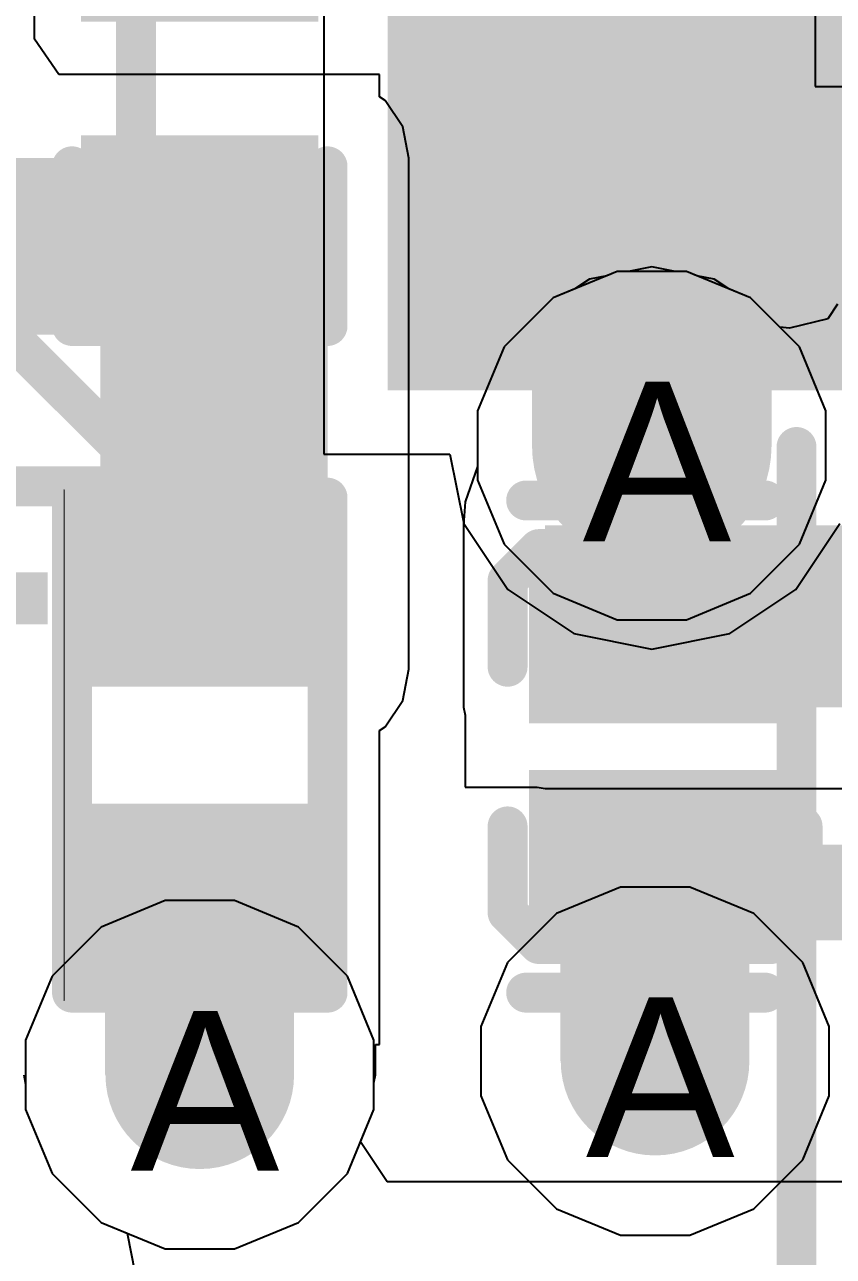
# Model space of a CAD drawing. Header units: inches. Extents: x 0 to 5271, y 0 to 5417.
# Drawn here: x 38.086 to 40.659, y 100.925 to 104.844 of the extents above; entities that cross this region are included whole.
import ezdxf

# ---------------------------------------------------------------- set-up
doc = ezdxf.new("R2010")
doc.units = ezdxf.units.IN
for name, color, linetype in [('Bottom Layer', 5, 'Continuous'), ('Bottom Overlay', 54, 'Continuous'), ('Bottom Paste', 16, 'Continuous'), ('Bottom Solder', 6, 'Continuous'), ('Drill Drawing', 1, 'Continuous'), ('L2_GND1', 16, 'Continuous'), ('L3_SIG1', 76, 'Continuous'), ('L4_PWR', 90, 'Continuous'), ('L5_GND2', 156, 'Continuous'), ('L6_SIG2', 130, 'Continuous'), ('L7_GND3', 216, 'Continuous'), ('Top Layer', 1, 'Continuous'), ('Top Overlay', 2, 'Continuous'), ('Top Paste', 8, 'Continuous'), ('Top Solder', 216, 'Continuous'), ('Via Holes', 16, 'Continuous')]:
    doc.layers.add(name, color=color, linetype=linetype)
doc.styles.add('Arial', font='', dxfattribs={"height": 0.2})
doc.styles.add('Arial_Bold', font='', dxfattribs={"height": 0.2})
doc.styles.get('Arial').set_extended_font_data('Arial')
doc.styles.get('Arial_Bold').set_extended_font_data('Arial', bold=True)

# ---------------------------------------------------------------- blocks, each defined once
blk = doc.blocks.new('PJ_332D_6A_4')
at = {"layer": 'Top Layer'}
blk.add_hatch(color=1, dxfattribs=at).paths.add_polyline_path([(-4.3999, 0.525), (-4.3999, 2.025), (-2.7999, 2.025), (-2.7999, 0.525)])
at = {"layer": 'Top Paste'}
blk.add_hatch(color=8, dxfattribs=at).paths.add_polyline_path([(-4.3999, 0.525), (-4.3999, 2.025), (-2.7999, 2.025), (-2.7999, 0.525)])
at = {"layer": 'Top Solder'}
blk.add_hatch(color=216, dxfattribs=at).paths.add_polyline_path([(-4.4507, 0.4742), (-4.4507, 2.0758), (-2.7491, 2.0758), (-2.7491, 0.4742)])
at = {"layer": 'Top Overlay'}
blk.add_lwpolyline([(-3.15, -3.2438, 0.127, 0.127, 0), (-3.15, 0.2939, 0.127, 0.127, 0)], format="xyseb", dxfattribs=at)
blk.add_lwpolyline([(-3.1818, 0.2939, 0.0635, 0.0635, 1), (-3.1183, 0.2939, 0.0635, 0.0635, 1)], format="xyseb", close=True, dxfattribs=at)
blk = doc.blocks.new('DFN1006_2L__B__D____________B_112')
at = {"layer": 'Bottom Layer'}
for points in [[(-0.525, 0.35), (-0.125, 0.35), (-0.125, -0.35), (-0.525, -0.35)], [(0.125, 0.35), (0.525, 0.35), (0.525, -0.35), (0.125, -0.35)]]:
    blk.add_hatch(color=5, dxfattribs=at).paths.add_polyline_path(points)
at = {"layer": 'Bottom Paste'}
for points in [[(-0.525, 0.35), (-0.125, 0.35), (-0.125, -0.35), (-0.525, -0.35)], [(0.125, 0.35), (0.525, 0.35), (0.525, -0.35), (0.125, -0.35)]]:
    blk.add_hatch(color=16, dxfattribs=at).paths.add_polyline_path(points)
at = {"layer": 'Bottom Solder'}
for points in [[(-0.5758, 0.4008), (-0.0742, 0.4008), (-0.0742, -0.4008), (-0.5758, -0.4008)], [(0.0742, 0.4008), (0.5758, 0.4008), (0.5758, -0.4008), (0.0742, -0.4008)]]:
    blk.add_hatch(color=6, dxfattribs=at).paths.add_polyline_path(points)
at = {"layer": 'Bottom Overlay'}
for points in [[(-0.5283, 0.4691, 0.127, 0.127, 0), (-0.6283, 0.3691, 0.127, 0.127, 0)], [(-0.5283, 0.4691, 0.127, 0.127, 0), (-0.254, 0.4691, 0.127, 0.127, 0)], [(0.254, 0.4691, 0.127, 0.127, 0), (0.5283, 0.4691, 0.127, 0.127, 0)], [(0.5283, 0.4691, 0.127, 0.127, 0), (0.6284, 0.3691, 0.127, 0.127, 0)], [(-0.783, 0.41, 0.127, 0.127, 0), (-0.783, -0.3501, 0.127, 0.127, 0)], [(0.7829, 0.41, 0.127, 0.127, 0), (0.7829, -0.3501, 0.127, 0.127, 0)], [(-0.6283, 0.3691, 0.127, 0.127, 0), (-0.6283, -0.3692, 0.127, 0.127, 0)], [(0.6284, 0.3691, 0.127, 0.127, 0), (0.6284, -0.3692, 0.127, 0.127, 0)], [(-0.6283, -0.3692, 0.127, 0.127, 0), (-0.5283, -0.4692, 0.127, 0.127, 0)], [(0.6284, -0.3692, 0.127, 0.127, 0), (0.5283, -0.4692, 0.127, 0.127, 0)], [(-0.5283, -0.4692, 0.127, 0.127, 0), (-0.4983, -0.4692, 0.127, 0.127, 0)], [(-0.4983, -0.4692, 0.127, 0.127, 0), (-0.254, -0.4692, 0.127, 0.127, 0)], [(0.254, -0.4692, 0.127, 0.127, 0), (0.4984, -0.4692, 0.127, 0.127, 0)], [(0.4984, -0.4692, 0.127, 0.127, 0), (0.5283, -0.4692, 0.127, 0.127, 0)]]:
    blk.add_lwpolyline(points, format="xyseb", dxfattribs=at)
for points in [[(-0.5601, 0.4691, 0.0635, 0.0635, 1), (-0.4966, 0.4691, 0.0635, 0.0635, 1)], [(-0.5601, 0.4691, 0.0635, 0.0635, 1), (-0.4966, 0.4691, 0.0635, 0.0635, 1)], [(-0.2857, 0.4691, 0.0635, 0.0635, 1), (-0.2222, 0.4691, 0.0635, 0.0635, 1)], [(0.2223, 0.4691, 0.0635, 0.0635, 1), (0.2858, 0.4691, 0.0635, 0.0635, 1)], [(0.4966, 0.4691, 0.0635, 0.0635, 1), (0.5601, 0.4691, 0.0635, 0.0635, 1)], [(0.4966, 0.4691, 0.0635, 0.0635, 1), (0.5601, 0.4691, 0.0635, 0.0635, 1)], [(-0.8147, 0.41, 0.0635, 0.0635, 1), (-0.7512, 0.41, 0.0635, 0.0635, 1)], [(0.7512, 0.41, 0.0635, 0.0635, 1), (0.8147, 0.41, 0.0635, 0.0635, 1)], [(-0.6601, 0.3691, 0.0635, 0.0635, 1), (-0.5966, 0.3691, 0.0635, 0.0635, 1)], [(-0.6601, 0.3691, 0.0635, 0.0635, 1), (-0.5966, 0.3691, 0.0635, 0.0635, 1)], [(0.5966, 0.3691, 0.0635, 0.0635, 1), (0.6601, 0.3691, 0.0635, 0.0635, 1)], [(0.5966, 0.3691, 0.0635, 0.0635, 1), (0.6601, 0.3691, 0.0635, 0.0635, 1)], [(-0.8147, -0.3501, 0.0635, 0.0635, 1), (-0.7512, -0.3501, 0.0635, 0.0635, 1)], [(-0.6601, -0.3692, 0.0635, 0.0635, 1), (-0.5966, -0.3692, 0.0635, 0.0635, 1)], [(-0.6601, -0.3692, 0.0635, 0.0635, 1), (-0.5966, -0.3692, 0.0635, 0.0635, 1)], [(0.5966, -0.3692, 0.0635, 0.0635, 1), (0.6601, -0.3692, 0.0635, 0.0635, 1)], [(0.5966, -0.3692, 0.0635, 0.0635, 1), (0.6601, -0.3692, 0.0635, 0.0635, 1)], [(0.7512, -0.3501, 0.0635, 0.0635, 1), (0.8147, -0.3501, 0.0635, 0.0635, 1)], [(-0.5601, -0.4692, 0.0635, 0.0635, 1), (-0.4966, -0.4692, 0.0635, 0.0635, 1)], [(-0.5601, -0.4692, 0.0635, 0.0635, 1), (-0.4966, -0.4692, 0.0635, 0.0635, 1)], [(-0.5301, -0.4692, 0.0635, 0.0635, 1), (-0.4666, -0.4692, 0.0635, 0.0635, 1)], [(-0.5301, -0.4692, 0.0635, 0.0635, 1), (-0.4666, -0.4692, 0.0635, 0.0635, 1)], [(-0.2857, -0.4692, 0.0635, 0.0635, 1), (-0.2222, -0.4692, 0.0635, 0.0635, 1)], [(0.2223, -0.4692, 0.0635, 0.0635, 1), (0.2858, -0.4692, 0.0635, 0.0635, 1)], [(0.4666, -0.4692, 0.0635, 0.0635, 1), (0.5301, -0.4692, 0.0635, 0.0635, 1)], [(0.4666, -0.4692, 0.0635, 0.0635, 1), (0.5301, -0.4692, 0.0635, 0.0635, 1)], [(0.4966, -0.4692, 0.0635, 0.0635, 1), (0.5601, -0.4692, 0.0635, 0.0635, 1)], [(0.4966, -0.4692, 0.0635, 0.0635, 1), (0.5601, -0.4692, 0.0635, 0.0635, 1)]]:
    blk.add_lwpolyline(points, format="xyseb", close=True, dxfattribs=at)
blk = doc.blocks.new('DFN1006_2L__B__D____________B_113')
at = {"layer": 'Bottom Layer'}
for points in [[(-0.525, 0.35), (-0.125, 0.35), (-0.125, -0.35), (-0.525, -0.35)], [(0.125, 0.35), (0.525, 0.35), (0.525, -0.35), (0.125, -0.35)]]:
    blk.add_hatch(color=5, dxfattribs=at).paths.add_polyline_path(points)
at = {"layer": 'Bottom Paste'}
for points in [[(-0.525, 0.35), (-0.125, 0.35), (-0.125, -0.35), (-0.525, -0.35)], [(0.125, 0.35), (0.525, 0.35), (0.525, -0.35), (0.125, -0.35)]]:
    blk.add_hatch(color=16, dxfattribs=at).paths.add_polyline_path(points)
at = {"layer": 'Bottom Solder'}
for points in [[(-0.5758, 0.4008), (-0.0742, 0.4008), (-0.0742, -0.4008), (-0.5758, -0.4008)], [(0.0742, 0.4008), (0.5758, 0.4008), (0.5758, -0.4008), (0.0742, -0.4008)]]:
    blk.add_hatch(color=6, dxfattribs=at).paths.add_polyline_path(points)
at = {"layer": 'Bottom Overlay'}
for points in [[(-0.5283, 0.4691, 0.127, 0.127, 0), (-0.6284, 0.3691, 0.127, 0.127, 0)], [(-0.5283, 0.4691, 0.127, 0.127, 0), (-0.254, 0.4691, 0.127, 0.127, 0)], [(0.254, 0.4691, 0.127, 0.127, 0), (0.5283, 0.4691, 0.127, 0.127, 0)], [(0.5283, 0.4691, 0.127, 0.127, 0), (0.6283, 0.3691, 0.127, 0.127, 0)], [(-0.7829, 0.41, 0.127, 0.127, 0), (-0.7829, -0.3501, 0.127, 0.127, 0)], [(0.783, 0.41, 0.127, 0.127, 0), (0.783, -0.3501, 0.127, 0.127, 0)], [(-0.6284, 0.3691, 0.127, 0.127, 0), (-0.6284, -0.3692, 0.127, 0.127, 0)], [(0.6283, 0.3691, 0.127, 0.127, 0), (0.6283, -0.3692, 0.127, 0.127, 0)], [(-0.6284, -0.3692, 0.127, 0.127, 0), (-0.5283, -0.4692, 0.127, 0.127, 0)], [(0.6283, -0.3692, 0.127, 0.127, 0), (0.5283, -0.4692, 0.127, 0.127, 0)], [(-0.5283, -0.4692, 0.127, 0.127, 0), (-0.4984, -0.4692, 0.127, 0.127, 0)], [(-0.4984, -0.4692, 0.127, 0.127, 0), (-0.254, -0.4692, 0.127, 0.127, 0)], [(0.254, -0.4692, 0.127, 0.127, 0), (0.4983, -0.4692, 0.127, 0.127, 0)], [(0.4983, -0.4692, 0.127, 0.127, 0), (0.5283, -0.4692, 0.127, 0.127, 0)]]:
    blk.add_lwpolyline(points, format="xyseb", dxfattribs=at)
for points in [[(-0.5601, 0.4691, 0.0635, 0.0635, 1), (-0.4966, 0.4691, 0.0635, 0.0635, 1)], [(-0.5601, 0.4691, 0.0635, 0.0635, 1), (-0.4966, 0.4691, 0.0635, 0.0635, 1)], [(-0.2858, 0.4691, 0.0635, 0.0635, 1), (-0.2223, 0.4691, 0.0635, 0.0635, 1)], [(0.2222, 0.4691, 0.0635, 0.0635, 1), (0.2857, 0.4691, 0.0635, 0.0635, 1)], [(0.4965, 0.4691, 0.0635, 0.0635, 1), (0.56, 0.4691, 0.0635, 0.0635, 1)], [(0.4965, 0.4691, 0.0635, 0.0635, 1), (0.56, 0.4691, 0.0635, 0.0635, 1)], [(-0.8147, 0.41, 0.0635, 0.0635, 1), (-0.7512, 0.41, 0.0635, 0.0635, 1)], [(0.7512, 0.41, 0.0635, 0.0635, 1), (0.8147, 0.41, 0.0635, 0.0635, 1)], [(-0.6601, 0.3691, 0.0635, 0.0635, 1), (-0.5966, 0.3691, 0.0635, 0.0635, 1)], [(-0.6601, 0.3691, 0.0635, 0.0635, 1), (-0.5966, 0.3691, 0.0635, 0.0635, 1)], [(0.5966, 0.3691, 0.0635, 0.0635, 1), (0.6601, 0.3691, 0.0635, 0.0635, 1)], [(0.5966, 0.3691, 0.0635, 0.0635, 1), (0.6601, 0.3691, 0.0635, 0.0635, 1)], [(-0.8147, -0.3501, 0.0635, 0.0635, 1), (-0.7512, -0.3501, 0.0635, 0.0635, 1)], [(-0.6601, -0.3692, 0.0635, 0.0635, 1), (-0.5966, -0.3692, 0.0635, 0.0635, 1)], [(-0.6601, -0.3692, 0.0635, 0.0635, 1), (-0.5966, -0.3692, 0.0635, 0.0635, 1)], [(0.5966, -0.3692, 0.0635, 0.0635, 1), (0.6601, -0.3692, 0.0635, 0.0635, 1)], [(0.5966, -0.3692, 0.0635, 0.0635, 1), (0.6601, -0.3692, 0.0635, 0.0635, 1)], [(0.7512, -0.3501, 0.0635, 0.0635, 1), (0.8147, -0.3501, 0.0635, 0.0635, 1)], [(-0.5601, -0.4692, 0.0635, 0.0635, 1), (-0.4966, -0.4692, 0.0635, 0.0635, 1)], [(-0.5601, -0.4692, 0.0635, 0.0635, 1), (-0.4966, -0.4692, 0.0635, 0.0635, 1)], [(-0.5301, -0.4692, 0.0635, 0.0635, 1), (-0.4666, -0.4692, 0.0635, 0.0635, 1)], [(-0.5301, -0.4692, 0.0635, 0.0635, 1), (-0.4666, -0.4692, 0.0635, 0.0635, 1)], [(-0.2858, -0.4692, 0.0635, 0.0635, 1), (-0.2223, -0.4692, 0.0635, 0.0635, 1)], [(0.2222, -0.4692, 0.0635, 0.0635, 1), (0.2857, -0.4692, 0.0635, 0.0635, 1)], [(0.4666, -0.4692, 0.0635, 0.0635, 1), (0.5301, -0.4692, 0.0635, 0.0635, 1)], [(0.4666, -0.4692, 0.0635, 0.0635, 1), (0.5301, -0.4692, 0.0635, 0.0635, 1)], [(0.4965, -0.4692, 0.0635, 0.0635, 1), (0.56, -0.4692, 0.0635, 0.0635, 1)], [(0.4965, -0.4692, 0.0635, 0.0635, 1), (0.56, -0.4692, 0.0635, 0.0635, 1)]]:
    blk.add_lwpolyline(points, format="xyseb", close=True, dxfattribs=at)
blk = doc.blocks.new('XH_2A_Y_291')
at = {"layer": 'Top Overlay'}
for points in [[(-2.4384, 3.3528, 0.127, 0.127, 0), (-2.4384, -2.4473, 0.127, 0.127, 0)], [(5.0617, 3.3528, 0.127, 0.127, 0), (-2.4384, 3.3528, 0.127, 0.127, 0)], [(-2.413, 3.3274, 0.127, 0.127, 0), (-2.413, 3.2512, 0.127, 0.127, 0)], [(-1.8034, 2.6416, 0.127, 0.127, 0), (-2.413, 3.2512, 0.127, 0.127, 0)]]:
    blk.add_lwpolyline(points, format="xyseb", dxfattribs=at)
for points in [[(-2.4702, 3.3528, 0.0635, 0.0635, 1), (-2.4067, 3.3528, 0.0635, 0.0635, 1)], [(-2.4702, 3.3528, 0.0635, 0.0635, 1), (-2.4067, 3.3528, 0.0635, 0.0635, 1)], [(-2.4448, 3.3274, 0.0635, 0.0635, 1), (-2.3813, 3.3274, 0.0635, 0.0635, 1)], [(-2.4448, 3.2512, 0.0635, 0.0635, 1), (-2.3813, 3.2512, 0.0635, 0.0635, 1)], [(-2.4448, 3.2512, 0.0635, 0.0635, 1), (-2.3813, 3.2512, 0.0635, 0.0635, 1)]]:
    blk.add_lwpolyline(points, format="xyseb", close=True, dxfattribs=at)
blk = doc.blocks.new('RES_0402_B_429')
at = {"layer": 'Bottom Layer'}
for points in [[(-0.2413, 0.3175), (-0.2413, -0.3175), (-0.6985, -0.3175), (-0.6985, 0.3175)], [(0.6985, 0.3175), (0.6985, -0.3175), (0.2413, -0.3175), (0.2413, 0.3175)]]:
    blk.add_hatch(color=5, dxfattribs=at).paths.add_polyline_path(points)
at = {"layer": 'Bottom Paste'}
for points in [[(-0.2413, 0.3175), (-0.2413, -0.3175), (-0.6985, -0.3175), (-0.6985, 0.3175)], [(0.6985, 0.3175), (0.6985, -0.3175), (0.2413, -0.3175), (0.2413, 0.3175)]]:
    blk.add_hatch(color=16, dxfattribs=at).paths.add_polyline_path(points)
at = {"layer": 'Bottom Solder'}
for points in [[(-0.1863, 0.3725), (-0.1863, -0.3725), (-0.7535, -0.3725), (-0.7535, 0.3725)], [(0.7535, 0.3725), (0.7535, -0.3725), (0.1863, -0.3725), (0.1863, 0.3725)]]:
    blk.add_hatch(color=6, dxfattribs=at).paths.add_polyline_path(points)
at = {"layer": 'Bottom Overlay'}
for points in [[(-0.7874, 0.4064, 0.127, 0.127, 0), (-0.7874, -0.4064, 0.127, 0.127, 0)], [(-0.7874, 0.4064, 0.127, 0.127, 0), (0.7874, 0.4064, 0.127, 0.127, 0)], [(-0.8128, 0.4318, 0.00323, 0.00323, 0), (0.8128, 0.4318, 0.00323, 0.00323, 0)], [(0.7874, 0.4064, 0.127, 0.127, 0), (0.7874, -0.4064, 0.127, 0.127, 0)], [(-0.7874, -0.4064, 0.127, 0.127, 0), (0.7874, -0.4064, 0.127, 0.127, 0)]]:
    blk.add_lwpolyline(points, format="xyseb", dxfattribs=at)
for points in [[(-0.8192, 0.4064, 0.0635, 0.0635, 1), (-0.7557, 0.4064, 0.0635, 0.0635, 1)], [(-0.8192, 0.4064, 0.0635, 0.0635, 1), (-0.7557, 0.4064, 0.0635, 0.0635, 1)], [(-0.8136, 0.4318, 0.00161, 0.00161, 1), (-0.812, 0.4318, 0.00161, 0.00161, 1)], [(0.7556, 0.4064, 0.0635, 0.0635, 1), (0.8191, 0.4064, 0.0635, 0.0635, 1)], [(0.7556, 0.4064, 0.0635, 0.0635, 1), (0.8191, 0.4064, 0.0635, 0.0635, 1)], [(0.812, 0.4318, 0.00161, 0.00161, 1), (0.8136, 0.4318, 0.00161, 0.00161, 1)], [(-0.8192, -0.4064, 0.0635, 0.0635, 1), (-0.7557, -0.4064, 0.0635, 0.0635, 1)], [(-0.8192, -0.4064, 0.0635, 0.0635, 1), (-0.7557, -0.4064, 0.0635, 0.0635, 1)], [(0.7556, -0.4064, 0.0635, 0.0635, 1), (0.8191, -0.4064, 0.0635, 0.0635, 1)], [(0.7556, -0.4064, 0.0635, 0.0635, 1), (0.8191, -0.4064, 0.0635, 0.0635, 1)]]:
    blk.add_lwpolyline(points, format="xyseb", close=True, dxfattribs=at)
blk = doc.blocks.new('CAP_0402_B_565')
at = {"layer": 'Bottom Layer'}
for points in [[(-0.2414, 0.3175), (-0.2414, -0.3175), (-0.6986, -0.3175), (-0.6986, 0.3175)], [(0.6984, 0.3175), (0.6984, -0.3175), (0.2412, -0.3175), (0.2412, 0.3175)]]:
    blk.add_hatch(color=5, dxfattribs=at).paths.add_polyline_path(points)
at = {"layer": 'Bottom Paste'}
for points in [[(-0.2414, 0.3175), (-0.2414, -0.3175), (-0.6986, -0.3175), (-0.6986, 0.3175)], [(0.6984, 0.3175), (0.6984, -0.3175), (0.2412, -0.3175), (0.2412, 0.3175)]]:
    blk.add_hatch(color=16, dxfattribs=at).paths.add_polyline_path(points)
at = {"layer": 'Bottom Solder'}
for points in [[(-0.1814, 0.3775), (-0.1814, -0.3775), (-0.7586, -0.3775), (-0.7586, 0.3775)], [(0.7584, 0.3775), (0.7584, -0.3775), (0.1812, -0.3775), (0.1812, 0.3775)]]:
    blk.add_hatch(color=6, dxfattribs=at).paths.add_polyline_path(points)
at = {"layer": 'Bottom Overlay'}
for points in [[(-0.7875, -0.4064, 0.127, 0.127, 0), (-0.7875, 0.4064, 0.127, 0.127, 0)], [(-0.2795, 0.4064, 0.127, 0.127, 0), (-0.7875, 0.4064, 0.127, 0.127, 0)], [(0.7873, 0.4064, 0.127, 0.127, 0), (0.2793, 0.4064, 0.127, 0.127, 0)], [(0.7873, -0.4064, 0.127, 0.127, 0), (0.7873, 0.4064, 0.127, 0.127, 0)], [(-0.2795, -0.4064, 0.127, 0.127, 0), (-0.7875, -0.4064, 0.127, 0.127, 0)], [(0.7873, -0.4064, 0.127, 0.127, 0), (0.2793, -0.4064, 0.127, 0.127, 0)]]:
    blk.add_lwpolyline(points, format="xyseb", dxfattribs=at)
for points in [[(-0.8192, 0.4064, 0.0635, 0.0635, 1), (-0.7557, 0.4064, 0.0635, 0.0635, 1)], [(-0.8192, 0.4064, 0.0635, 0.0635, 1), (-0.7557, 0.4064, 0.0635, 0.0635, 1)], [(-0.3112, 0.4064, 0.0635, 0.0635, 1), (-0.2477, 0.4064, 0.0635, 0.0635, 1)], [(0.2476, 0.4064, 0.0635, 0.0635, 1), (0.3111, 0.4064, 0.0635, 0.0635, 1)], [(0.7556, 0.4064, 0.0635, 0.0635, 1), (0.8191, 0.4064, 0.0635, 0.0635, 1)], [(0.7556, 0.4064, 0.0635, 0.0635, 1), (0.8191, 0.4064, 0.0635, 0.0635, 1)], [(-0.8192, -0.4064, 0.0635, 0.0635, 1), (-0.7557, -0.4064, 0.0635, 0.0635, 1)], [(-0.8192, -0.4064, 0.0635, 0.0635, 1), (-0.7557, -0.4064, 0.0635, 0.0635, 1)], [(-0.3112, -0.4064, 0.0635, 0.0635, 1), (-0.2477, -0.4064, 0.0635, 0.0635, 1)], [(0.2476, -0.4064, 0.0635, 0.0635, 1), (0.3111, -0.4064, 0.0635, 0.0635, 1)], [(0.7556, -0.4064, 0.0635, 0.0635, 1), (0.8191, -0.4064, 0.0635, 0.0635, 1)], [(0.7556, -0.4064, 0.0635, 0.0635, 1), (0.8191, -0.4064, 0.0635, 0.0635, 1)]]:
    blk.add_lwpolyline(points, format="xyseb", close=True, dxfattribs=at)

msp = doc.modelspace()

# ---------------------------------------------------------------- hatches: boundary and pattern name
at = {"layer": 'Bottom Layer'}
for points in [[(39.0498, 104.4197), (37.2237, 104.4197), (37.2237, 103.8581), (39.0498, 103.8581)], [(39.0498, 102.7931), (39.0498, 104.4196), (38.3272, 104.4196), (38.3272, 102.7931)], [(39.7416, 102.6724), (41.6136, 102.6724), (41.6136, 103.2517), (39.7416, 103.2517)], [(40.3916, 102.2224), (39.7906, 102.2224), (39.7906, 101.5464), (40.3916, 101.5464)], [(38.9434, 102.1791), (38.3423, 102.1791), (38.3423, 101.5031), (38.9434, 101.5031)]]:
    msp.add_hatch(color=5, dxfattribs=at).paths.add_polyline_path(points)
h = msp.add_hatch(color=5, dxfattribs=at)
edge = h.paths.add_edge_path()
edge.add_arc((40.0812, 103.505), 0.3, 0, 360)
h = msp.add_hatch(color=5, dxfattribs=at)
edge = h.paths.add_edge_path()
edge.add_arc((40.0916, 101.5464), 0.3, 0, 360)
h = msp.add_hatch(color=5, dxfattribs=at)
edge = h.paths.add_edge_path()
edge.add_arc((38.6434, 101.5031), 0.3, 0, 360)
at = {"layer": 'L2_GND1'}
h = msp.add_hatch(color=16, dxfattribs=at)
edge = h.paths.add_edge_path()
edge.add_arc((40.0812, 103.505), 0.3, 0, 360)
h = msp.add_hatch(color=16, dxfattribs=at)
edge = h.paths.add_edge_path()
edge.add_arc((40.0916, 101.5464), 0.3, 0, 360)
h = msp.add_hatch(color=16, dxfattribs=at)
edge = h.paths.add_edge_path()
edge.add_arc((38.6434, 101.5031), 0.3, 0, 360)
at = {"layer": 'L3_SIG1'}
h = msp.add_hatch(color=76, dxfattribs=at)
edge = h.paths.add_edge_path()
edge.add_arc((40.0812, 103.505), 0.3, 0, 360)
h = msp.add_hatch(color=76, dxfattribs=at)
edge = h.paths.add_edge_path()
edge.add_arc((40.0916, 101.5464), 0.3, 0, 360)
h = msp.add_hatch(color=76, dxfattribs=at)
edge = h.paths.add_edge_path()
edge.add_arc((38.6434, 101.5031), 0.3, 0, 360)
at = {"layer": 'L4_PWR'}
h = msp.add_hatch(color=90, dxfattribs=at)
edge = h.paths.add_edge_path()
edge.add_arc((40.0812, 103.505), 0.3, 0, 360)
h = msp.add_hatch(color=90, dxfattribs=at)
edge = h.paths.add_edge_path()
edge.add_arc((40.0916, 101.5464), 0.3, 0, 360)
h = msp.add_hatch(color=90, dxfattribs=at)
edge = h.paths.add_edge_path()
edge.add_arc((38.6434, 101.5031), 0.3, 0, 360)
at = {"layer": 'L5_GND2'}
h = msp.add_hatch(color=156, dxfattribs=at)
edge = h.paths.add_edge_path()
edge.add_arc((40.0812, 103.505), 0.3, 0, 360)
h = msp.add_hatch(color=156, dxfattribs=at)
edge = h.paths.add_edge_path()
edge.add_arc((40.0916, 101.5464), 0.3, 0, 360)
h = msp.add_hatch(color=156, dxfattribs=at)
edge = h.paths.add_edge_path()
edge.add_arc((38.6434, 101.5031), 0.3, 0, 360)
at = {"layer": 'L6_SIG2'}
h = msp.add_hatch(color=130, dxfattribs=at)
edge = h.paths.add_edge_path()
edge.add_arc((40.0812, 103.505), 0.3, 0, 360)
h = msp.add_hatch(color=130, dxfattribs=at)
edge = h.paths.add_edge_path()
edge.add_arc((40.0916, 101.5464), 0.3, 0, 360)
h = msp.add_hatch(color=130, dxfattribs=at)
edge = h.paths.add_edge_path()
edge.add_arc((38.6434, 101.5031), 0.3, 0, 360)
at = {"layer": 'L7_GND3'}
h = msp.add_hatch(color=216, dxfattribs=at)
edge = h.paths.add_edge_path()
edge.add_arc((40.0812, 103.505), 0.3, 0, 360)
h = msp.add_hatch(color=216, dxfattribs=at)
edge = h.paths.add_edge_path()
edge.add_arc((40.0916, 101.5464), 0.3, 0, 360)
h = msp.add_hatch(color=216, dxfattribs=at)
edge = h.paths.add_edge_path()
edge.add_arc((38.6434, 101.5031), 0.3, 0, 360)
at = {"layer": 'Top Layer'}
h = msp.add_hatch(color=1, dxfattribs=at)
edge = h.paths.add_edge_path()
edge.add_arc((40.0812, 103.505), 0.3, 0, 360)
h = msp.add_hatch(color=1, dxfattribs=at)
edge = h.paths.add_edge_path()
edge.add_arc((40.0916, 101.5464), 0.3, 0, 360)
h = msp.add_hatch(color=1, dxfattribs=at)
edge = h.paths.add_edge_path()
edge.add_arc((38.6434, 101.5031), 0.3, 0, 360)
at = {"layer": 'Via Holes'}
h = msp.add_hatch(color=7, dxfattribs=at)
edge = h.paths.add_edge_path()
edge.add_arc((40.0812, 103.505), 0.15, 0, 360)
h = msp.add_hatch(color=7, dxfattribs=at)
edge = h.paths.add_edge_path()
edge.add_arc((40.0916, 101.5464), 0.15, 0, 360)
h = msp.add_hatch(color=7, dxfattribs=at)
edge = h.paths.add_edge_path()
edge.add_arc((38.6434, 101.5031), 0.15, 0, 360)

# ---------------------------------------------------------------- linework, layer by layer
at = {"layer": 'Bottom Layer'}
for p, q in [((40.601, 105.4666), (40.601, 104.6475)), ((38.1177, 104.7979), (38.1177, 105.3595)), ((38.1955, 104.6856), (38.1177, 104.7979)), ((39.2149, 104.6856), (38.1955, 104.6856)), ((39.2149, 104.6148), (39.2149, 104.6856)), ((40.601, 104.6475), (41.744, 104.6475)), ((39.2329, 104.6028), (39.2149, 104.6148)), ((39.289, 104.5187), (39.2329, 104.6028)), ((39.2329, 104.6028), (39.2329, 104.6028)), ((39.2329, 104.6028), (39.2329, 104.6028)), ((39.3088, 104.4196), (39.289, 104.5187)), ((39.3088, 102.7931), (39.3088, 104.4196)), ((39.971, 104.059), (39.9377, 104.0452)), ((40.007, 104.059), (39.971, 104.059)), ((40.0812, 104.0738), (40.007, 104.059)), ((40.1554, 104.059), (40.0812, 104.0738)), ((40.1914, 104.059), (40.1554, 104.059)), ((40.2247, 104.0452), (40.1914, 104.059)), ((39.883, 104.0343), (39.8366, 104.0033)), ((39.9377, 104.0452), (39.883, 104.0343)), ((40.2794, 104.0343), (40.2247, 104.0452)), ((40.3258, 104.0033), (40.2794, 104.0343)), ((39.7674, 103.9747), (39.6115, 103.8188)), ((39.8366, 104.0033), (39.7674, 103.9747)), ((40.395, 103.9747), (40.3258, 104.0033)), ((40.4884, 103.8813), (40.395, 103.9747)), ((40.6719, 103.9547), (40.6408, 103.9082)), ((40.6408, 103.9082), (40.5196, 103.8787)), ((40.5196, 103.8787), (40.4884, 103.8813)), ((39.6115, 103.8188), (39.5272, 103.6152)), ((39.5272, 103.6152), (39.5272, 103.438)), ((39.5272, 103.438), (39.4876, 103.3264)), ((39.4876, 103.3264), (39.4826, 103.2517)), ((39.4826, 103.2517), (39.4826, 103.2015)), ((39.4826, 103.2015), (39.4826, 102.6724)), ((39.289, 102.694), (39.3088, 102.7931)), ((39.2329, 102.61), (39.289, 102.694)), ((39.4826, 102.6724), (39.4876, 102.6474)), ((39.4876, 102.6474), (39.4876, 102.4184)), ((39.2149, 102.598), (39.2329, 102.61)), ((39.2149, 101.5993), (39.2149, 102.598)), ((39.4876, 102.4184), (39.7166, 102.4184)), ((39.7166, 102.4184), (39.7416, 102.4134)), ((39.7416, 102.4134), (41.6136, 102.4134)), ((39.2024, 101.5031), (39.2024, 101.5993)), ((39.2024, 101.5993), (39.2149, 101.5993)), ((38.0833, 101.5031), (38.0894, 101.4728)), ((38.0894, 101.4728), (38.0894, 101.3929)), ((39.1974, 101.4779), (39.2024, 101.5031)), ((39.1974, 101.3929), (39.1974, 101.4779)), ((38.0894, 101.3929), (38.1737, 101.1893)), ((39.1545, 101.2895), (39.1974, 101.3929)), ((39.2394, 101.1625), (39.1545, 101.2895)), ((38.1737, 101.1893), (38.3295, 101.0334)), ((41.8797, 101.1625), (39.2394, 101.1625)), ((38.3295, 101.0334), (38.412, 100.9993)), ((38.412, 100.9993), (38.4368, 100.8747))]:
    msp.add_line(p, q, dxfattribs=at)
for points in [[(40.0812, 103.5558, 0.508, 0.508, 0), (40.0864, 103.5506, 0.508, 0.508, 0)], [(40.0864, 102.9792, 0.508, 0.508, 0), (40.0864, 103.5506, 0.508, 0.508, 0)], [(40.0916, 102.2224, 0.3048, 0.3048, 0), (40.2416, 102.2224, 0.3048, 0.3048, 0)], [(40.2416, 102.2224, 0.3048, 0.3048, 0), (40.3807, 102.0833, 0.3048, 0.3048, 0)], [(38.6434, 102.1791, 0.2032, 0.2032, 0), (38.7323, 102.1791, 0.2032, 0.2032, 0)], [(40.3807, 102.0833, 0.3048, 0.3048, 0), (41.1725, 102.0833, 0.3048, 0.3048, 0)]]:
    msp.add_lwpolyline(points, format="xyseb", dxfattribs=at)
for points in [[(39.9542, 103.5558, 0.254, 0.254, 1), (40.2082, 103.5558, 0.254, 0.254, 1)], [(39.9594, 103.5506, 0.254, 0.254, 1), (40.2134, 103.5506, 0.254, 0.254, 1)], [(39.9594, 103.5506, 0.254, 0.254, 1), (40.2134, 103.5506, 0.254, 0.254, 1)], [(39.9594, 102.9792, 0.254, 0.254, 1), (40.2134, 102.9792, 0.254, 0.254, 1)], [(40.0154, 102.2224, 0.1524, 0.1524, 1), (40.1678, 102.2224, 0.1524, 0.1524, 1)], [(40.1654, 102.2224, 0.1524, 0.1524, 1), (40.3178, 102.2224, 0.1524, 0.1524, 1)], [(40.1654, 102.2224, 0.1524, 0.1524, 1), (40.3178, 102.2224, 0.1524, 0.1524, 1)], [(38.5926, 102.1791, 0.1016, 0.1016, 1), (38.6942, 102.1791, 0.1016, 0.1016, 1)], [(38.6815, 102.1791, 0.1016, 0.1016, 1), (38.7831, 102.1791, 0.1016, 0.1016, 1)], [(40.3045, 102.0833, 0.1524, 0.1524, 1), (40.4569, 102.0833, 0.1524, 0.1524, 1)], [(40.3045, 102.0833, 0.1524, 0.1524, 1), (40.4569, 102.0833, 0.1524, 0.1524, 1)]]:
    msp.add_lwpolyline(points, format="xyseb", close=True, dxfattribs=at)
at = {"layer": 'L2_GND1'}
for p, q in [((39.971, 104.059), (39.7674, 103.9747)), ((40.1914, 104.059), (39.971, 104.059)), ((40.395, 103.9747), (40.1914, 104.059)), ((39.7674, 103.9747), (39.6115, 103.8188)), ((40.5509, 103.8188), (40.395, 103.9747)), ((39.6115, 103.8188), (39.5272, 103.6152)), ((40.6352, 103.6152), (40.5509, 103.8188)), ((39.5272, 103.6152), (39.5272, 103.3948)), ((40.6352, 103.3948), (40.6352, 103.6152)), ((39.5272, 103.3948), (39.6115, 103.1912)), ((40.5509, 103.1912), (40.6352, 103.3948)), ((39.6115, 103.1912), (39.7674, 103.0353)), ((40.395, 103.0353), (40.5509, 103.1912)), ((39.7674, 103.0353), (39.971, 102.951)), ((40.1914, 102.951), (40.395, 103.0353)), ((39.971, 102.951), (40.1914, 102.951)), ((39.9814, 102.1004), (39.7778, 102.0161)), ((40.2018, 102.1004), (39.9814, 102.1004)), ((40.4054, 102.0161), (40.2018, 102.1004)), ((38.5332, 102.0571), (38.3295, 101.9727)), ((38.7535, 102.0571), (38.5332, 102.0571)), ((38.9572, 101.9727), (38.7535, 102.0571)), ((39.7778, 102.0161), (39.622, 101.8602)), ((40.5613, 101.8602), (40.4054, 102.0161)), ((38.3295, 101.9727), (38.1737, 101.8169)), ((39.113, 101.8169), (38.9572, 101.9727)), ((39.622, 101.8602), (39.5376, 101.6566)), ((40.6456, 101.6566), (40.5613, 101.8602)), ((38.1737, 101.8169), (38.0894, 101.6133)), ((39.1974, 101.6133), (39.113, 101.8169)), ((39.5376, 101.6566), (39.5376, 101.4362)), ((40.6456, 101.4362), (40.6456, 101.6566)), ((38.0894, 101.6133), (38.0894, 101.3929)), ((39.1974, 101.3929), (39.1974, 101.6133)), ((39.5376, 101.4362), (39.622, 101.2326)), ((40.5613, 101.2326), (40.6456, 101.4362)), ((38.0894, 101.3929), (38.1737, 101.1893)), ((39.113, 101.1893), (39.1974, 101.3929)), ((39.622, 101.2326), (39.7778, 101.0768)), ((40.4054, 101.0768), (40.5613, 101.2326)), ((38.1737, 101.1893), (38.3295, 101.0334)), ((38.9572, 101.0334), (39.113, 101.1893)), ((39.7778, 101.0768), (39.9814, 100.9924)), ((40.2018, 100.9924), (40.4054, 101.0768)), ((38.3295, 101.0334), (38.5332, 100.9491)), ((38.7535, 100.9491), (38.9572, 101.0334)), ((39.9814, 100.9924), (40.2018, 100.9924)), ((38.5332, 100.9491), (38.7535, 100.9491))]:
    msp.add_line(p, q, dxfattribs=at)
at = {"layer": 'L3_SIG1'}
for p, q in [((39.971, 104.059), (39.7674, 103.9747)), ((40.1914, 104.059), (39.971, 104.059)), ((40.395, 103.9747), (40.1914, 104.059)), ((39.7674, 103.9747), (39.6115, 103.8188)), ((40.5509, 103.8188), (40.395, 103.9747)), ((39.6115, 103.8188), (39.5272, 103.6152)), ((40.6352, 103.6152), (40.5509, 103.8188)), ((39.5272, 103.6152), (39.5272, 103.3948)), ((40.6352, 103.3948), (40.6352, 103.6152)), ((39.5272, 103.3948), (39.6115, 103.1912)), ((40.5509, 103.1912), (40.6352, 103.3948)), ((39.6115, 103.1912), (39.7674, 103.0353)), ((40.395, 103.0353), (40.5509, 103.1912)), ((39.7674, 103.0353), (39.971, 102.951)), ((40.1914, 102.951), (40.395, 103.0353)), ((39.971, 102.951), (40.1914, 102.951)), ((38.5332, 102.0571), (38.3295, 101.9727)), ((38.7535, 102.0571), (38.5332, 102.0571)), ((38.9572, 101.9727), (38.7535, 102.0571)), ((38.3295, 101.9727), (38.1737, 101.8169)), ((39.113, 101.8169), (38.9572, 101.9727)), ((38.1737, 101.8169), (38.0894, 101.6133)), ((39.1974, 101.6133), (39.113, 101.8169)), ((38.0894, 101.6133), (38.0894, 101.3929)), ((39.1974, 101.3929), (39.1974, 101.6133)), ((38.0894, 101.3929), (38.1737, 101.1893)), ((39.113, 101.1893), (39.1974, 101.3929)), ((38.1737, 101.1893), (38.3295, 101.0334)), ((38.9572, 101.0334), (39.113, 101.1893)), ((38.3295, 101.0334), (38.5332, 100.9491)), ((38.7535, 100.9491), (38.9572, 101.0334)), ((38.5332, 100.9491), (38.7535, 100.9491))]:
    msp.add_line(p, q, dxfattribs=at)
at = {"layer": 'L4_PWR'}
for p, q in [((39.971, 104.059), (39.7674, 103.9747)), ((40.1914, 104.059), (39.971, 104.059)), ((40.395, 103.9747), (40.1914, 104.059)), ((39.7674, 103.9747), (39.6115, 103.8188)), ((40.5509, 103.8188), (40.395, 103.9747)), ((39.6115, 103.8188), (39.5272, 103.6152)), ((40.6352, 103.6152), (40.5509, 103.8188)), ((39.5272, 103.6152), (39.5272, 103.3948)), ((40.6352, 103.3948), (40.6352, 103.6152)), ((39.5272, 103.3948), (39.6115, 103.1912)), ((40.5509, 103.1912), (40.6352, 103.3948)), ((39.6115, 103.1912), (39.7674, 103.0353)), ((40.395, 103.0353), (40.5509, 103.1912)), ((39.7674, 103.0353), (39.971, 102.951)), ((40.1914, 102.951), (40.395, 103.0353)), ((39.971, 102.951), (40.1914, 102.951)), ((39.9814, 102.1004), (39.7778, 102.0161)), ((40.2018, 102.1004), (39.9814, 102.1004)), ((40.4054, 102.0161), (40.2018, 102.1004)), ((39.7778, 102.0161), (39.622, 101.8602)), ((40.5613, 101.8602), (40.4054, 102.0161)), ((39.622, 101.8602), (39.5376, 101.6566)), ((40.6456, 101.6566), (40.5613, 101.8602)), ((39.5376, 101.6566), (39.5376, 101.4362)), ((40.6456, 101.4362), (40.6456, 101.6566)), ((39.5376, 101.4362), (39.622, 101.2326)), ((40.5613, 101.2326), (40.6456, 101.4362)), ((39.622, 101.2326), (39.7778, 101.0768)), ((40.4054, 101.0768), (40.5613, 101.2326)), ((39.7778, 101.0768), (39.9814, 100.9924)), ((40.2018, 100.9924), (40.4054, 101.0768)), ((39.9814, 100.9924), (40.2018, 100.9924))]:
    msp.add_line(p, q, dxfattribs=at)
at = {"layer": 'L5_GND2'}
for p, q in [((39.971, 104.059), (39.7674, 103.9747)), ((40.1914, 104.059), (39.971, 104.059)), ((40.395, 103.9747), (40.1914, 104.059)), ((39.7674, 103.9747), (39.6115, 103.8188)), ((40.5509, 103.8188), (40.395, 103.9747)), ((39.6115, 103.8188), (39.5272, 103.6152)), ((40.6352, 103.6152), (40.5509, 103.8188)), ((39.5272, 103.6152), (39.5272, 103.3948)), ((40.6352, 103.3948), (40.6352, 103.6152)), ((39.5272, 103.3948), (39.6115, 103.1912)), ((40.5509, 103.1912), (40.6352, 103.3948)), ((39.6115, 103.1912), (39.7674, 103.0353)), ((40.395, 103.0353), (40.5509, 103.1912)), ((39.7674, 103.0353), (39.971, 102.951)), ((40.1914, 102.951), (40.395, 103.0353)), ((39.971, 102.951), (40.1914, 102.951)), ((38.5332, 102.0571), (38.3295, 101.9727)), ((38.7535, 102.0571), (38.5332, 102.0571)), ((38.9572, 101.9727), (38.7535, 102.0571)), ((38.3295, 101.9727), (38.1737, 101.8169)), ((39.113, 101.8169), (38.9572, 101.9727)), ((38.1737, 101.8169), (38.0894, 101.6133)), ((39.1974, 101.6133), (39.113, 101.8169)), ((38.0894, 101.6133), (38.0894, 101.3929)), ((39.1974, 101.3929), (39.1974, 101.6133)), ((38.0894, 101.3929), (38.1737, 101.1893)), ((39.113, 101.1893), (39.1974, 101.3929)), ((38.1737, 101.1893), (38.3295, 101.0334)), ((38.9572, 101.0334), (39.113, 101.1893)), ((38.3295, 101.0334), (38.5332, 100.9491)), ((38.7535, 100.9491), (38.9572, 101.0334)), ((38.5332, 100.9491), (38.7535, 100.9491))]:
    msp.add_line(p, q, dxfattribs=at)
at = {"layer": 'L6_SIG2'}
for p, q in [((39.971, 104.059), (39.7674, 103.9747)), ((40.1914, 104.059), (39.971, 104.059)), ((40.395, 103.9747), (40.1914, 104.059)), ((39.7674, 103.9747), (39.6115, 103.8188)), ((40.5509, 103.8188), (40.395, 103.9747)), ((39.6115, 103.8188), (39.5272, 103.6152)), ((40.6352, 103.6152), (40.5509, 103.8188)), ((39.5272, 103.6152), (39.5272, 103.3948)), ((40.6352, 103.3948), (40.6352, 103.6152)), ((39.5272, 103.3948), (39.6115, 103.1912)), ((40.5509, 103.1912), (40.6352, 103.3948)), ((39.6115, 103.1912), (39.7674, 103.0353)), ((40.395, 103.0353), (40.5509, 103.1912)), ((39.7674, 103.0353), (39.971, 102.951)), ((40.1914, 102.951), (40.395, 103.0353)), ((39.971, 102.951), (40.1914, 102.951)), ((38.5332, 102.0571), (38.3295, 101.9727)), ((38.7535, 102.0571), (38.5332, 102.0571)), ((38.9572, 101.9727), (38.7535, 102.0571)), ((38.3295, 101.9727), (38.1737, 101.8169)), ((39.113, 101.8169), (38.9572, 101.9727)), ((38.1737, 101.8169), (38.0894, 101.6133)), ((39.1974, 101.6133), (39.113, 101.8169)), ((38.0894, 101.6133), (38.0894, 101.3929)), ((39.1974, 101.3929), (39.1974, 101.6133)), ((38.0894, 101.3929), (38.1737, 101.1893)), ((39.113, 101.1893), (39.1974, 101.3929)), ((38.1737, 101.1893), (38.3295, 101.0334)), ((38.9572, 101.0334), (39.113, 101.1893)), ((38.3295, 101.0334), (38.5332, 100.9491)), ((38.7535, 100.9491), (38.9572, 101.0334)), ((38.5332, 100.9491), (38.7535, 100.9491))]:
    msp.add_line(p, q, dxfattribs=at)
at = {"layer": 'L7_GND3'}
for p, q in [((39.971, 104.059), (39.7674, 103.9747)), ((40.1914, 104.059), (39.971, 104.059)), ((40.395, 103.9747), (40.1914, 104.059)), ((39.7674, 103.9747), (39.6115, 103.8188)), ((40.5509, 103.8188), (40.395, 103.9747)), ((39.6115, 103.8188), (39.5272, 103.6152)), ((40.6352, 103.6152), (40.5509, 103.8188)), ((39.5272, 103.6152), (39.5272, 103.3948)), ((40.6352, 103.3948), (40.6352, 103.6152)), ((39.5272, 103.3948), (39.6115, 103.1912)), ((40.5509, 103.1912), (40.6352, 103.3948)), ((39.6115, 103.1912), (39.7674, 103.0353)), ((40.395, 103.0353), (40.5509, 103.1912)), ((39.7674, 103.0353), (39.971, 102.951)), ((40.1914, 102.951), (40.395, 103.0353)), ((39.971, 102.951), (40.1914, 102.951)), ((38.5332, 102.0571), (38.3295, 101.9727)), ((38.7535, 102.0571), (38.5332, 102.0571)), ((38.9572, 101.9727), (38.7535, 102.0571)), ((38.3295, 101.9727), (38.1737, 101.8169)), ((39.113, 101.8169), (38.9572, 101.9727)), ((38.1737, 101.8169), (38.0894, 101.6133)), ((39.1974, 101.6133), (39.113, 101.8169)), ((38.0894, 101.6133), (38.0894, 101.3929)), ((39.1974, 101.3929), (39.1974, 101.6133)), ((38.0894, 101.3929), (38.1737, 101.1893)), ((39.113, 101.1893), (39.1974, 101.3929)), ((38.1737, 101.1893), (38.3295, 101.0334)), ((38.9572, 101.0334), (39.113, 101.1893)), ((38.3295, 101.0334), (38.5332, 100.9491)), ((38.7535, 100.9491), (38.9572, 101.0334)), ((38.5332, 100.9491), (38.7535, 100.9491))]:
    msp.add_line(p, q, dxfattribs=at)
at = {"layer": 'Top Layer'}
for p, q in [((39.0376, 105.4855), (39.0376, 103.4775)), ((39.0376, 103.4775), (39.4392, 103.4775)), ((39.4392, 103.4775), (39.483, 103.2572)), ((39.483, 103.2572), (39.6234, 103.0472)), ((40.539, 103.0472), (40.6794, 103.2572)), ((39.6234, 103.0472), (39.8334, 102.9068)), ((40.329, 102.9068), (40.539, 103.0472)), ((39.8334, 102.9068), (40.0812, 102.8576)), ((40.0812, 102.8576), (40.329, 102.9068)), ((38.5332, 102.0571), (38.3295, 101.9727)), ((38.7535, 102.0571), (38.5332, 102.0571)), ((38.9572, 101.9727), (38.7535, 102.0571)), ((38.3295, 101.9727), (38.1737, 101.8169)), ((39.113, 101.8169), (38.9572, 101.9727)), ((38.1737, 101.8169), (38.0894, 101.6133)), ((39.1974, 101.6133), (39.113, 101.8169)), ((38.0894, 101.6133), (38.0894, 101.3929)), ((39.1974, 101.3929), (39.1974, 101.6133)), ((38.0894, 101.3929), (38.1737, 101.1893)), ((39.113, 101.1893), (39.1974, 101.3929)), ((38.1737, 101.1893), (38.3295, 101.0334)), ((38.9572, 101.0334), (39.113, 101.1893)), ((38.3295, 101.0334), (38.5332, 100.9491)), ((38.7535, 100.9491), (38.9572, 101.0334)), ((38.5332, 100.9491), (38.7535, 100.9491))]:
    msp.add_line(p, q, dxfattribs=at)
for points in [[(40.0812, 103.505, 0.762, 0.762, 0), (40.0812, 104.4194, 0.762, 0.762, 0)], [(40.0812, 104.4194, 0.508, 0.508, 0), (40.132, 104.4702, 0.508, 0.508, 0)]]:
    msp.add_lwpolyline(points, format="xyseb", dxfattribs=at)
for points in [[(39.8907, 104.4194, 0.381, 0.381, 1), (40.2717, 104.4194, 0.381, 0.381, 1)], [(40.005, 104.4702, 0.254, 0.254, 1), (40.259, 104.4702, 0.254, 0.254, 1)], [(39.9542, 104.4194, 0.254, 0.254, 1), (40.2082, 104.4194, 0.254, 0.254, 1)], [(39.8907, 103.505, 0.381, 0.381, 1), (40.2717, 103.505, 0.381, 0.381, 1)]]:
    msp.add_lwpolyline(points, format="xyseb", close=True, dxfattribs=at)

# ---------------------------------------------------------------- block references
msp.add_blockref('PJ_332D_6A_4', (43.6916, 103.2066))
for name, p, rotation in [('XH_2A_Y_291', (36.0018, 106.7284), 180), ('DFN1006_2L__B__D____________B_112', (40.0916, 105.5956), 90), ('CAP_0402_B_565', (38.6434, 104.6729), 270), ('RES_0402_B_429', (38.6434, 102.5519), 90), ('DFN1006_2L__B__D____________B_113', (40.0916, 102.5474), 90)]:
    msp.add_blockref(name, p, dxfattribs=dict(rotation=rotation))

# ---------------------------------------------------------------- texts
at = {"layer": 'Drill Drawing', "style": 'Arial'}
for p in [(39.8611, 103.2003), (39.8715, 101.2417), (38.4233, 101.1984)]:
    msp.add_text('A', height=0.508, dxfattribs=at).set_placement(p)
at = {"layer": 'Top Overlay', "style": 'Arial_Bold'}
msp.add_text('MIC INPUT', height=1.016, rotation=360, dxfattribs=at).set_placement((30.9218, 102.0852))

doc.saveas('drawing.dxf')
